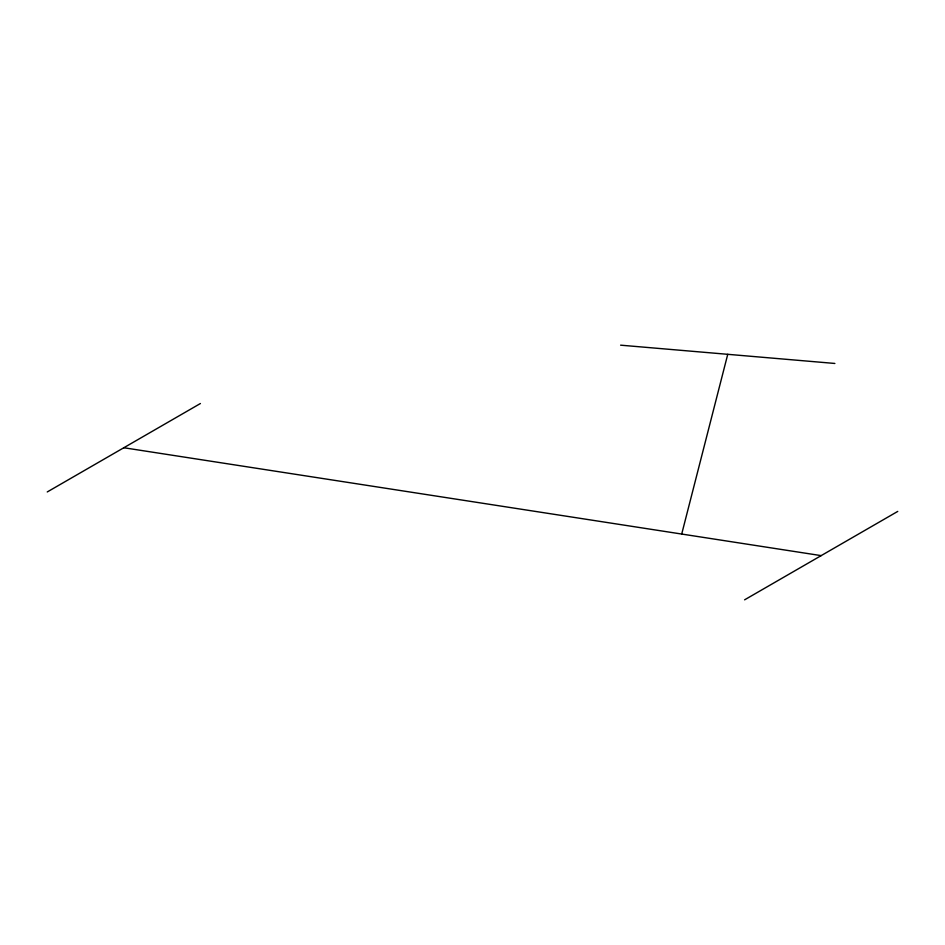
<?xml version="1.0" encoding="UTF-8"?>
<svg xmlns="http://www.w3.org/2000/svg" width="945" height="945" viewBox="0 0 945 945"><rect width="100%" height="100%" fill="white"/><g stroke="black" fill="none" stroke-linecap="round" stroke-linejoin="round"><path stroke-width="1.42" d="M681.711 534.043L727.745 354.316M47.25 491.955L200.399 403.527M744.601 599.827L897.75 511.41M620.617 345.173L834.872 363.459M123.819 447.741L821.181 555.625"/></g></svg>
